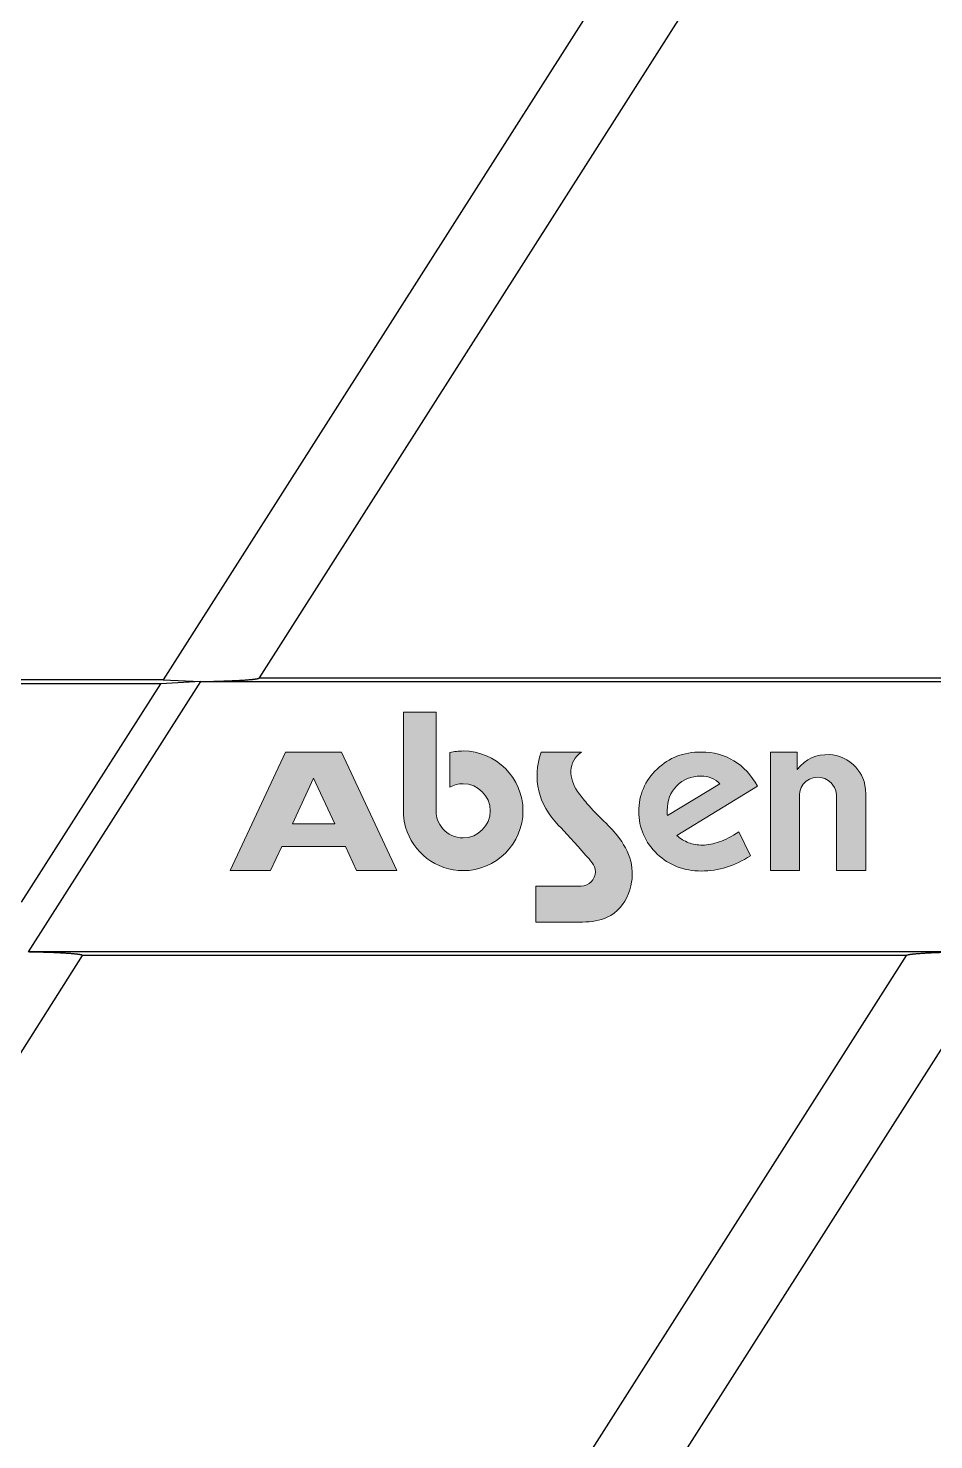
# Model space of a CAD drawing. Header units: millimetres. Extents: x 3299 to 14264, y 1863 to 5555.
# Drawn here: x 4676.9 to 4790.3, y 2592.3 to 2769 of the extents above; entities that cross this region are included whole.
import ezdxf

# ---------------------------------------------------------------- set-up
doc = ezdxf.new("R2010")
doc.units = ezdxf.units.MM
doc.layers.add('图层 1', color=7, linetype='Continuous', lineweight=18)

msp = doc.modelspace()

# ---------------------------------------------------------------- hatches: boundary and pattern name
at = {"true_color": 0xf58220}
h = msp.add_hatch(color=30, dxfattribs=at)
edge = h.paths.add_edge_path()
edge.add_spline(control_points=[(4728.15822, 2669.89891), (4728.30366, 2669.48635), (4728.52663, 2669.10987), (4728.80959, 2668.78738), (4729.43209, 2668.07765), (4730.34505, 2667.6283), (4731.35951, 2667.6283), (4733.22827, 2667.6283), (4734.75211, 2669.15244), (4734.75211, 2671.02115), (4734.75211, 2672.88981), (4733.22827, 2674.4137), (4731.35951, 2674.4137), (4730.75016, 2674.4137), (4730.17744, 2674.25147), (4729.68211, 2673.96815), (4729.68211, 2673.96815), (4729.68211, 2678.31817), (4729.68211, 2678.31817), (4730.23646, 2678.44463), (4730.80339, 2678.51009), (4731.35951, 2678.51009), (4735.48432, 2678.51009), (4738.84865, 2675.14581), (4738.84865, 2671.02115), (4738.84865, 2666.89624), (4735.48432, 2663.53206), (4731.35951, 2663.53206), (4727.94712, 2663.53206), (4725.05543, 2665.83459), (4724.1585, 2668.96544), (4723.86463, 2669.99122), (4723.87027, 2670.96021), (4723.87027, 2672.01703), (4723.87027, 2672.01703), (4723.87027, 2673.23011), (4723.87027, 2673.23011), (4723.87027, 2673.23011), (4723.87027, 2683.35107), (4723.87027, 2683.35107), (4723.87027, 2683.35107), (4727.96935, 2683.35107), (4727.96935, 2683.35107), (4727.96935, 2679.54652), (4727.96935, 2675.74237), (4727.96935, 2671.93787), (4727.96935, 2671.23809), (4727.92099, 2670.57246), (4728.15822, 2669.89891)], knot_values=[0, 0, 0, 0, 1, 1, 1, 2, 2, 2, 3, 3, 3, 4, 4, 4, 5, 5, 5, 6, 6, 6, 7, 7, 7, 8, 8, 8, 9, 9, 9, 10, 10, 10, 11, 11, 11, 12, 12, 12, 13, 13, 13, 14, 14, 14, 15, 15, 15, 16, 16, 16, 16], degree=3, periodic=0)
h = msp.add_hatch(color=256)
h.paths.add_polyline_path([(4709.98758, 2669.41135), (4715.28598, 2669.41135), (4712.63675, 2675.09476)], flags=16)
h.paths.add_polyline_path([(4716.62359, 2666.54229), (4708.65007, 2666.54229), (4707.24691, 2663.53206), (4702.20959, 2663.53206), (4709.13124, 2678.38023), (4713.67755, 2678.38023), (4716.14231, 2678.38023), (4723.06392, 2663.53206), (4718.0268, 2663.53206)])
h = msp.add_hatch(color=256)
edge = h.paths.add_edge_path()
edge.add_spline(control_points=[(4741.11759, 2678.38023), (4741.11759, 2678.38023), (4746.17089, 2678.38023), (4746.17089, 2678.38023), (4744.43661, 2677.13986), (4744.5585, 2675.0907), (4745.67978, 2673.45623), (4746.02302, 2672.95608), (4746.43782, 2672.44685), (4746.86083, 2671.94066), (4748.25573, 2670.2723), (4749.76734, 2669.14869), (4750.93317, 2667.55005), (4752.43179, 2665.49449), (4753.04876, 2663.21444), (4752.05668, 2660.67041), (4751.54374, 2659.35615), (4750.629, 2658.26075), (4749.39751, 2657.69098), (4748.46592, 2657.26025), (4747.40168, 2657.10071), (4746.29167, 2657.10071), (4746.29167, 2657.10071), (4740.4613, 2657.10071), (4740.4613, 2657.10071), (4740.4613, 2657.10071), (4740.4613, 2661.5987), (4740.4613, 2661.5987), (4740.4613, 2661.5987), (4746.10706, 2661.5987), (4746.10706, 2661.5987), (4746.10706, 2661.5987), (4746.11041, 2661.5987), (4746.11041, 2661.5987), (4746.11041, 2661.5987), (4746.11325, 2661.5987), (4746.11325, 2661.5987), (4746.11325, 2661.5987), (4746.12218, 2661.5987), (4746.12218, 2661.5987), (4746.12218, 2661.5987), (4746.12482, 2661.59895), (4746.12482, 2661.59895), (4747.11314, 2661.60682), (4747.9133, 2662.41119), (4747.9133, 2663.40169), (4747.9133, 2664.25874), (4747.23138, 2664.86124), (4746.7157, 2665.44826), (4745.41681, 2666.9272), (4744.04425, 2668.44292), (4743.31361, 2669.20146), (4740.71589, 2671.89869), (4740.002, 2674.9751), (4741.11759, 2678.38023)], knot_values=[0, 0, 0, 0, 1, 1, 1, 2, 2, 2, 3, 3, 3, 4, 4, 4, 5, 5, 5, 6, 6, 6, 7, 7, 7, 8, 8, 8, 9, 9, 9, 10, 10, 10, 11, 11, 11, 12, 12, 12, 13, 13, 13, 14, 14, 14, 15, 15, 15, 16, 16, 16, 17, 17, 17, 18, 18, 18, 18], degree=3, periodic=0)
h = msp.add_hatch(color=256)
edge = h.paths.add_edge_path()
edge.add_spline(control_points=[(4767.34634, 2665.39574), (4766.35548, 2664.7568), (4765.35011, 2664.28061), (4764.3357, 2663.96345), (4763.31612, 2663.64147), (4762.25889, 2663.48304), (4761.16857, 2663.48304), (4760.09225, 2663.48304), (4759.09175, 2663.66481), (4758.15762, 2664.02414), (4757.22847, 2664.38347), (4756.39371, 2664.91559), (4755.64947, 2665.61517), (4754.90046, 2666.32413), (4754.33161, 2667.13622), (4753.93802, 2668.04142), (4753.54434, 2668.94636), (4753.34511, 2669.91226), (4753.34511, 2670.93397), (4753.34511, 2671.96984), (4753.53967, 2672.93563), (4753.92361, 2673.83139), (4754.30765, 2674.72254), (4754.88149, 2675.52965), (4755.64947, 2676.24815), (4756.39371, 2676.96666), (4757.21416, 2677.50309), (4758.12444, 2677.85319), (4759.02994, 2678.20293), (4760.04475, 2678.38038), (4761.16857, 2678.38038), (4762.68535, 2678.38038), (4764.04625, 2678.01654), (4765.25044, 2677.28849), (4766.45484, 2676.5608), (4767.4458, 2675.49702), (4768.22343, 2674.10207), (4768.22343, 2674.10207), (4758.12444, 2667.93399), (4758.12444, 2667.93399), (4758.56075, 2667.53772), (4759.04425, 2667.2341), (4759.58479, 2667.03366), (4760.12057, 2666.83306), (4760.7083, 2666.73487), (4761.34861, 2666.73487), (4761.99339, 2666.73487), (4762.68535, 2666.86549), (4763.41579, 2667.13155), (4764.15048, 2667.39258), (4764.97084, 2667.81271), (4765.89075, 2668.38669), (4765.89075, 2668.38669), (4767.34634, 2665.39574), (4767.34634, 2665.39574)], knot_values=[0, 0, 0, 0, 1, 1, 1, 2, 2, 2, 3, 3, 3, 4, 4, 4, 5, 5, 5, 6, 6, 6, 7, 7, 7, 8, 8, 8, 9, 9, 9, 10, 10, 10, 11, 11, 11, 12, 12, 12, 13, 13, 13, 14, 14, 14, 15, 15, 15, 16, 16, 16, 17, 17, 17, 18, 18, 18, 18], degree=3, periodic=0)
edge = h.paths.add_edge_path(flags=16)
edge.add_spline(control_points=[(4756.92958, 2670.4394), (4756.92958, 2670.4394), (4763.50094, 2674.40528), (4763.50094, 2674.40528), (4763.21179, 2674.72254), (4762.87047, 2674.96515), (4762.46735, 2675.12358), (4762.06443, 2675.28241), (4761.60934, 2675.36163), (4761.11143, 2675.36163), (4759.90703, 2675.36163), (4758.90683, 2674.95576), (4758.10556, 2674.14394), (4757.30429, 2673.33216), (4756.90116, 2672.30573), (4756.90116, 2671.06926), (4756.90116, 2670.8919), (4756.90593, 2670.76605), (4756.9107, 2670.67745), (4756.91547, 2670.58865), (4756.92024, 2670.50943), (4756.92958, 2670.4394)], knot_values=[0, 0, 0, 0, 1, 1, 1, 2, 2, 2, 3, 3, 3, 4, 4, 4, 5, 5, 5, 6, 6, 6, 7, 7, 7, 7], degree=3, periodic=0)
h = msp.add_hatch(color=256)
edge = h.paths.add_edge_path()
edge.add_spline(control_points=[(4769.83602, 2663.53206), (4769.83602, 2663.53206), (4769.83602, 2678.38023), (4769.83602, 2678.38023), (4769.83602, 2678.38023), (4773.169, 2678.38023), (4773.169, 2678.38023), (4773.169, 2678.38023), (4773.169, 2676.17676), (4773.169, 2676.17676), (4774.32884, 2677.55886), (4775.49497, 2678.10575), (4777.26864, 2678.05201), (4778.22925, 2678.05201), (4779.73711, 2677.4152), (4780.50042, 2676.50543), (4781.22771, 2675.5778), (4781.75506, 2674.8051), (4781.75506, 2673.10208), (4781.75506, 2673.10208), (4781.75506, 2663.53206), (4781.75506, 2663.53206), (4781.75506, 2663.53206), (4778.11396, 2663.53206), (4778.11396, 2663.53206), (4778.11396, 2663.53206), (4778.11396, 2671.84516), (4778.11396, 2671.84516), (4778.11396, 2672.33115), (4778.11599, 2672.85961), (4778.03753, 2673.35139), (4777.97542, 2673.73995), (4777.75884, 2674.16332), (4777.43599, 2674.50966), (4776.50836, 2675.50432), (4774.79428, 2675.47591), (4773.94358, 2674.37422), (4773.48839, 2673.79105), (4773.4485, 2673.21539), (4773.4485, 2671.7631), (4773.4485, 2671.7631), (4773.4485, 2663.53206), (4773.4485, 2663.53206), (4773.4485, 2663.53206), (4769.83602, 2663.53206), (4769.83602, 2663.53206)], knot_values=[0, 0, 0, 0, 1, 1, 1, 2, 2, 2, 3, 3, 3, 4, 4, 4, 5, 5, 5, 6, 6, 6, 7, 7, 7, 8, 8, 8, 9, 9, 9, 10, 10, 10, 11, 11, 11, 12, 12, 12, 13, 13, 13, 14, 14, 14, 15, 15, 15, 15], degree=3, periodic=0)

# ---------------------------------------------------------------- linework, layer by layer
at = {"color": 7, "linetype": 'Continuous'}
for p, q in [((4790.07889, 2838.52373), (4693.81717, 2687.42311)), ((4772.54572, 2792.41386), (4705.8044, 2687.65098)), ((4693.81717, 2687.42311), (4566.81684, 2687.42311)), ((4693.81717, 2687.42311), (4698.46107, 2687.22161)), ((4705.8044, 2687.65098), (4808.98901, 2687.65098)), ((4693.49864, 2686.92311), (4571.93742, 2686.92311)), ((4676.07661, 2659.57601), (4693.49864, 2686.92311)), ((4698.46658, 2687.19273), (4676.90862, 2653.35349)), ((4698.46107, 2687.22161), (4693.49864, 2686.92311)), ((4698.44292, 2687.19313), (4698.46107, 2687.22161)), ((4698.44292, 2687.19313), (4698.46645, 2687.19287)), ((4698.46658, 2687.19273), (4815.74295, 2687.19273)), ((4683.66255, 2652.89524), (4662.48932, 2619.65992)), ((4794.18498, 2653.35349), (4676.90862, 2653.35349)), ((4786.84716, 2652.89524), (4683.66255, 2652.89524)), ((4702.57268, 2502.02249), (4798.83439, 2653.12311)), ((4720.10585, 2548.13236), (4786.84716, 2652.89524))]:
    msp.add_line(p, q, dxfattribs=at)
msp.add_line((4728.15822, 2669.89891), (4728.15822, 2669.89891))
msp.add_line((4728.15822, 2669.89891), (4728.15822, 2669.89891))
msp.add_line((4728.15822, 2669.89891), (4728.15822, 2669.89891))
for points, knots in [([(4698.46645, 2687.19287), (4698.54321, 2687.19427), (4698.69673, 2687.1974), (4698.92701, 2687.20262), (4699.15728, 2687.20781), (4699.38755, 2687.21286), (4699.61782, 2687.21813), (4699.84808, 2687.22382), (4700.07834, 2687.22983), (4700.38533, 2687.23818), (4700.76905, 2687.2494), (4701.22948, 2687.26425), (4701.68986, 2687.28063), (4702.15017, 2687.29873), (4702.61041, 2687.31882), (4702.99385, 2687.33751), (4703.30053, 2687.3539), (4703.5305, 2687.36699), (4703.76041, 2687.381), (4703.99026, 2687.39606), (4704.22003, 2687.41235), (4704.44969, 2687.43013), (4704.64095, 2687.44648), (4704.79385, 2687.46075), (4704.90846, 2687.47215), (4705.02299, 2687.48437), (4705.13741, 2687.49759), (4705.25168, 2687.51206), (4705.34673, 2687.52546), (4705.4226, 2687.53731), (4705.47939, 2687.54688), (4705.53603, 2687.55731), (4705.59246, 2687.56886), (4705.63922, 2687.57975), (4705.67633, 2687.58963), (4705.70395, 2687.5978), (4705.73125, 2687.607), (4705.75356, 2687.61591), (4705.77085, 2687.62428), (4705.78338, 2687.63145), (4705.79508, 2687.63987), (4705.80182, 2687.64693), (4705.8044, 2687.65098)], [0, 0, 0, 0, 0.031248441, 0.062497055, 0.093745683, 0.124994242, 0.156242801, 0.187491449, 0.218740172, 0.249988922, 0.31248654, 0.374984383, 0.437482461, 0.499980806, 0.562479457, 0.624978463, 0.656228163, 0.68747799, 0.718727961, 0.749978097, 0.781228424, 0.812478977, 0.843729799, 0.85935539, 0.874981091, 0.890606921, 0.906232902, 0.921859063, 0.937485433, 0.945298816, 0.953112305, 0.960925915, 0.968739665, 0.976553533, 0.980460739, 0.98436805, 0.98827544, 0.992182779, 0.994137082, 0.996091415, 0.998045746, 1, 1, 1, 1]), ([(4683.66255, 2652.89524), (4683.66375, 2652.89712), (4683.66581, 2652.90111), (4683.66715, 2652.90776), (4683.66638, 2652.91451), (4683.66367, 2652.92069), (4683.6598, 2652.92616), (4683.65365, 2652.93259), (4683.64484, 2652.93941), (4683.63346, 2652.94632), (4683.6216, 2652.95239), (4683.60946, 2652.95784), (4683.593, 2652.96448), (4683.57208, 2652.97185), (4683.54664, 2652.9797), (4683.52099, 2652.98681), (4683.49519, 2652.99334), (4683.46928, 2652.99942), (4683.43462, 2653.00703), (4683.39112, 2653.01574), (4683.33874, 2653.02525), (4683.28624, 2653.03403), (4683.23363, 2653.0422), (4683.1634, 2653.05244), (4683.07545, 2653.06417), (4682.96975, 2653.07699), (4682.82866, 2653.09272), (4682.65208, 2653.11033), (4682.43996, 2653.1291), (4682.22769, 2653.14606), (4682.01531, 2653.16157), (4681.80283, 2653.17587), (4681.5903, 2653.18915), (4681.37771, 2653.20154), (4681.09419, 2653.21703), (4680.7397, 2653.23468), (4680.31421, 2653.25361), (4679.88864, 2653.27065), (4679.463, 2653.28605), (4679.03731, 2653.30001), (4678.68254, 2653.31056), (4678.3987, 2653.31842), (4678.18581, 2653.32407), (4677.97292, 2653.32943), (4677.76002, 2653.33437), (4677.54711, 2653.33911), (4677.33421, 2653.34408), (4677.12131, 2653.34917), (4676.97936, 2653.35219), (4676.90839, 2653.35351)], [0, 0, 0, 0, 0.000980678, 0.001960776, 0.002940823, 0.003919978, 0.004899611, 0.005877062, 0.007829414, 0.009781981, 0.011734598, 0.013687245, 0.015639916, 0.01954501, 0.023450315, 0.027355738, 0.031261242, 0.035166809, 0.039072424, 0.046883662, 0.05469507, 0.062506598, 0.070318219, 0.078129916, 0.093753394, 0.109377101, 0.125000978, 0.156248942, 0.187497362, 0.218746105, 0.249995096, 0.281244287, 0.312493646, 0.343743149, 0.374992777, 0.437492288, 0.499992185, 0.5624924, 0.624992888, 0.687493618, 0.74999455, 0.781245104, 0.812495719, 0.843746356, 0.874997016, 0.906247737, 0.937498508, 0.968749273, 1, 1, 1, 1]), ([(4794.18511, 2653.35335), (4794.10835, 2653.35195), (4793.95483, 2653.34882), (4793.72456, 2653.3436), (4793.49429, 2653.33841), (4793.26401, 2653.33336), (4793.03374, 2653.32809), (4792.80348, 2653.3224), (4792.57323, 2653.31639), (4792.26623, 2653.30804), (4791.88251, 2653.29682), (4791.42208, 2653.28197), (4790.96171, 2653.26559), (4790.50139, 2653.24749), (4790.04116, 2653.2274), (4789.65771, 2653.20871), (4789.35103, 2653.19232), (4789.12107, 2653.17923), (4788.89115, 2653.16522), (4788.6613, 2653.15016), (4788.43153, 2653.13387), (4788.20187, 2653.11609), (4788.01061, 2653.09974), (4787.85771, 2653.08547), (4787.7431, 2653.07407), (4787.62857, 2653.06185), (4787.51416, 2653.04863), (4787.39989, 2653.03416), (4787.30484, 2653.02076), (4787.22897, 2653.00891), (4787.17217, 2652.99934), (4787.11553, 2652.98891), (4787.0591, 2652.97736), (4787.01235, 2652.96647), (4786.97524, 2652.95659), (4786.94761, 2652.94842), (4786.92032, 2652.93922), (4786.898, 2652.93031), (4786.88071, 2652.92194), (4786.86818, 2652.91477), (4786.85648, 2652.90635), (4786.84974, 2652.89929), (4786.84716, 2652.89524)], [0, 0, 0, 0, 0.031248441, 0.062497055, 0.093745683, 0.124994242, 0.156242801, 0.187491449, 0.218740172, 0.249988922, 0.31248654, 0.374984383, 0.437482461, 0.499980806, 0.562479457, 0.624978463, 0.656228163, 0.68747799, 0.718727961, 0.749978097, 0.781228424, 0.812478977, 0.843729799, 0.85935539, 0.874981091, 0.890606921, 0.906232902, 0.921859063, 0.937485433, 0.945298816, 0.953112305, 0.960925915, 0.968739665, 0.976553533, 0.980460739, 0.98436805, 0.98827544, 0.992182779, 0.994137082, 0.996091415, 0.998045746, 1, 1, 1, 1])]:
    msp.add_open_spline(points, degree=3, knots=knots, dxfattribs=at)
at = {"layer": '图层 1', "lineweight": 0}
for points in [[(4716.62359, 2666.54229), (4708.65007, 2666.54229), (4707.24691, 2663.53206), (4702.20959, 2663.53206), (4709.13124, 2678.38023), (4713.67755, 2678.38023), (4716.14231, 2678.38023), (4723.06392, 2663.53206), (4718.0268, 2663.53206), (4716.62359, 2666.54229)], [(4709.98758, 2669.41135), (4715.28598, 2669.41135), (4712.63675, 2675.09476), (4709.98758, 2669.41135)]]:
    msp.add_lwpolyline(points, dxfattribs=at)
at = {"layer": '图层 1', "color": 30, "lineweight": 0, "true_color": 0xf58220}
msp.add_open_spline([(4728.15822, 2669.89891), (4728.30366, 2669.48635), (4728.52663, 2669.10987), (4728.80959, 2668.78738), (4729.43209, 2668.07765), (4730.34505, 2667.6283), (4731.35951, 2667.6283), (4733.22827, 2667.6283), (4734.75211, 2669.15244), (4734.75211, 2671.02115), (4734.75211, 2672.88981), (4733.22827, 2674.4137), (4731.35951, 2674.4137), (4730.75016, 2674.4137), (4730.17744, 2674.25147), (4729.68211, 2673.96815), (4729.68211, 2673.96815), (4729.68211, 2678.31817), (4729.68211, 2678.31817), (4730.23646, 2678.44463), (4730.80339, 2678.51009), (4731.35951, 2678.51009), (4735.48432, 2678.51009), (4738.84865, 2675.14581), (4738.84865, 2671.02115), (4738.84865, 2666.89624), (4735.48432, 2663.53206), (4731.35951, 2663.53206), (4727.94712, 2663.53206), (4725.05543, 2665.83459), (4724.1585, 2668.96544), (4723.86463, 2669.99122), (4723.87027, 2670.96021), (4723.87027, 2672.01703), (4723.87027, 2672.01703), (4723.87027, 2673.23011), (4723.87027, 2673.23011), (4723.87027, 2673.23011), (4723.87027, 2683.35107), (4723.87027, 2683.35107), (4723.87027, 2683.35107), (4727.96935, 2683.35107), (4727.96935, 2683.35107), (4727.96935, 2679.54652), (4727.96935, 2675.74237), (4727.96935, 2671.93787), (4727.96935, 2671.23809), (4727.92099, 2670.57246), (4728.15822, 2669.89891)], degree=3, knots=[0, 0, 0, 0, 1, 1, 1, 2, 2, 2, 3, 3, 3, 4, 4, 4, 5, 5, 5, 6, 6, 6, 7, 7, 7, 8, 8, 8, 9, 9, 9, 10, 10, 10, 11, 11, 11, 12, 12, 12, 13, 13, 13, 14, 14, 14, 15, 15, 15, 16, 16, 16, 16], dxfattribs=at)
at = {"layer": '图层 1', "lineweight": 0}
for points, knots in [([(4741.11759, 2678.38023), (4741.11759, 2678.38023), (4746.17089, 2678.38023), (4746.17089, 2678.38023), (4744.43661, 2677.13986), (4744.5585, 2675.0907), (4745.67978, 2673.45623), (4746.02302, 2672.95608), (4746.43782, 2672.44685), (4746.86083, 2671.94066), (4748.25573, 2670.2723), (4749.76734, 2669.14869), (4750.93317, 2667.55005), (4752.43179, 2665.49449), (4753.04876, 2663.21444), (4752.05668, 2660.67041), (4751.54374, 2659.35615), (4750.629, 2658.26075), (4749.39751, 2657.69098), (4748.46592, 2657.26025), (4747.40168, 2657.10071), (4746.29167, 2657.10071), (4746.29167, 2657.10071), (4740.4613, 2657.10071), (4740.4613, 2657.10071), (4740.4613, 2657.10071), (4740.4613, 2661.5987), (4740.4613, 2661.5987), (4740.4613, 2661.5987), (4746.10706, 2661.5987), (4746.10706, 2661.5987), (4746.10706, 2661.5987), (4746.11041, 2661.5987), (4746.11041, 2661.5987), (4746.11041, 2661.5987), (4746.11325, 2661.5987), (4746.11325, 2661.5987), (4746.11325, 2661.5987), (4746.12218, 2661.5987), (4746.12218, 2661.5987), (4746.12218, 2661.5987), (4746.12482, 2661.59895), (4746.12482, 2661.59895), (4747.11314, 2661.60682), (4747.9133, 2662.41119), (4747.9133, 2663.40169), (4747.9133, 2664.25874), (4747.23138, 2664.86124), (4746.7157, 2665.44826), (4745.41681, 2666.9272), (4744.04425, 2668.44292), (4743.31361, 2669.20146), (4740.71589, 2671.89869), (4740.002, 2674.9751), (4741.11759, 2678.38023)], [0, 0, 0, 0, 1, 1, 1, 2, 2, 2, 3, 3, 3, 4, 4, 4, 5, 5, 5, 6, 6, 6, 7, 7, 7, 8, 8, 8, 9, 9, 9, 10, 10, 10, 11, 11, 11, 12, 12, 12, 13, 13, 13, 14, 14, 14, 15, 15, 15, 16, 16, 16, 17, 17, 17, 18, 18, 18, 18]), ([(4767.34634, 2665.39574), (4766.35548, 2664.7568), (4765.35011, 2664.28061), (4764.3357, 2663.96345), (4763.31612, 2663.64147), (4762.25889, 2663.48304), (4761.16857, 2663.48304), (4760.09225, 2663.48304), (4759.09175, 2663.66481), (4758.15762, 2664.02414), (4757.22847, 2664.38347), (4756.39371, 2664.91559), (4755.64947, 2665.61517), (4754.90046, 2666.32413), (4754.33161, 2667.13622), (4753.93802, 2668.04142), (4753.54434, 2668.94636), (4753.34511, 2669.91226), (4753.34511, 2670.93397), (4753.34511, 2671.96984), (4753.53967, 2672.93563), (4753.92361, 2673.83139), (4754.30765, 2674.72254), (4754.88149, 2675.52965), (4755.64947, 2676.24815), (4756.39371, 2676.96666), (4757.21416, 2677.50309), (4758.12444, 2677.85319), (4759.02994, 2678.20293), (4760.04475, 2678.38038), (4761.16857, 2678.38038), (4762.68535, 2678.38038), (4764.04625, 2678.01654), (4765.25044, 2677.28849), (4766.45484, 2676.5608), (4767.4458, 2675.49702), (4768.22343, 2674.10207), (4768.22343, 2674.10207), (4758.12444, 2667.93399), (4758.12444, 2667.93399), (4758.56075, 2667.53772), (4759.04425, 2667.2341), (4759.58479, 2667.03366), (4760.12057, 2666.83306), (4760.7083, 2666.73487), (4761.34861, 2666.73487), (4761.99339, 2666.73487), (4762.68535, 2666.86549), (4763.41579, 2667.13155), (4764.15048, 2667.39258), (4764.97084, 2667.81271), (4765.89075, 2668.38669), (4765.89075, 2668.38669), (4767.34634, 2665.39574), (4767.34634, 2665.39574)], [0, 0, 0, 0, 1, 1, 1, 2, 2, 2, 3, 3, 3, 4, 4, 4, 5, 5, 5, 6, 6, 6, 7, 7, 7, 8, 8, 8, 9, 9, 9, 10, 10, 10, 11, 11, 11, 12, 12, 12, 13, 13, 13, 14, 14, 14, 15, 15, 15, 16, 16, 16, 17, 17, 17, 18, 18, 18, 18]), ([(4769.83602, 2663.53206), (4769.83602, 2663.53206), (4769.83602, 2678.38023), (4769.83602, 2678.38023), (4769.83602, 2678.38023), (4773.169, 2678.38023), (4773.169, 2678.38023), (4773.169, 2678.38023), (4773.169, 2676.17676), (4773.169, 2676.17676), (4774.32884, 2677.55886), (4775.49497, 2678.10575), (4777.26864, 2678.05201), (4778.22925, 2678.05201), (4779.73711, 2677.4152), (4780.50042, 2676.50543), (4781.22771, 2675.5778), (4781.75506, 2674.8051), (4781.75506, 2673.10208), (4781.75506, 2673.10208), (4781.75506, 2663.53206), (4781.75506, 2663.53206), (4781.75506, 2663.53206), (4778.11396, 2663.53206), (4778.11396, 2663.53206), (4778.11396, 2663.53206), (4778.11396, 2671.84516), (4778.11396, 2671.84516), (4778.11396, 2672.33115), (4778.11599, 2672.85961), (4778.03753, 2673.35139), (4777.97542, 2673.73995), (4777.75884, 2674.16332), (4777.43599, 2674.50966), (4776.50836, 2675.50432), (4774.79428, 2675.47591), (4773.94358, 2674.37422), (4773.48839, 2673.79105), (4773.4485, 2673.21539), (4773.4485, 2671.7631), (4773.4485, 2671.7631), (4773.4485, 2663.53206), (4773.4485, 2663.53206), (4773.4485, 2663.53206), (4769.83602, 2663.53206), (4769.83602, 2663.53206)], [0, 0, 0, 0, 1, 1, 1, 2, 2, 2, 3, 3, 3, 4, 4, 4, 5, 5, 5, 6, 6, 6, 7, 7, 7, 8, 8, 8, 9, 9, 9, 10, 10, 10, 11, 11, 11, 12, 12, 12, 13, 13, 13, 14, 14, 14, 15, 15, 15, 15]), ([(4756.92958, 2670.4394), (4756.92958, 2670.4394), (4763.50094, 2674.40528), (4763.50094, 2674.40528), (4763.21179, 2674.72254), (4762.87047, 2674.96515), (4762.46735, 2675.12358), (4762.06443, 2675.28241), (4761.60934, 2675.36163), (4761.11143, 2675.36163), (4759.90703, 2675.36163), (4758.90683, 2674.95576), (4758.10556, 2674.14394), (4757.30429, 2673.33216), (4756.90116, 2672.30573), (4756.90116, 2671.06926), (4756.90116, 2670.8919), (4756.90593, 2670.76605), (4756.9107, 2670.67745), (4756.91547, 2670.58865), (4756.92024, 2670.50943), (4756.92958, 2670.4394)], [0, 0, 0, 0, 1, 1, 1, 2, 2, 2, 3, 3, 3, 4, 4, 4, 5, 5, 5, 6, 6, 6, 7, 7, 7, 7])]:
    msp.add_open_spline(points, degree=3, knots=knots, dxfattribs=at)

doc.saveas('drawing.dxf')
